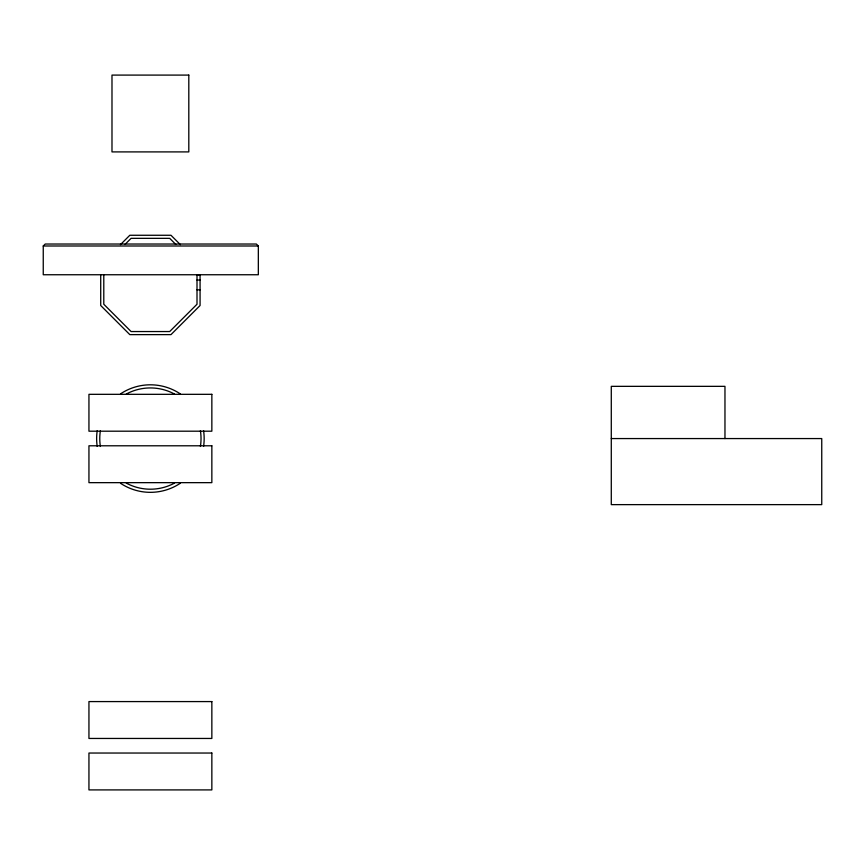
<?xml version="1.0" encoding="UTF-8"?>
<svg xmlns="http://www.w3.org/2000/svg" width="865" height="865" viewBox="0 0 865 865"><rect width="100%" height="100%" fill="white"/><g stroke="black" fill="none" stroke-linecap="round" stroke-linejoin="round"><path stroke-width="1.3" d="M43.25 245.995L45.218 244.027L256.364 244.027L258.332 245.995L258.332 274.746L43.25 274.746L43.25 245.995L258.332 245.995M120.43 244.654L129.815 235.269L170.978 235.269L180.363 244.654M124.982 244.449L131.091 238.34L169.702 238.34L175.811 244.449M197.004 275.059L200.075 274.746L200.075 305.518L170.978 334.625L129.815 334.625L100.718 305.518L100.718 274.746M197.004 280.055L200.075 280.055M197.004 289.84L200.075 289.84M611.285 438.566L821.75 438.566L821.75 504.63L611.285 504.63L611.285 386.341L724.967 386.341L724.967 438.566M197.004 274.746L197.004 304.242L169.702 331.544L131.091 331.544L103.789 304.242L103.789 274.746M200.41 430.673A50.635 50.635 0 0 1 200.41 446.47M174.514 483.092A50.635 50.635 0 0 1 126.279 483.092M100.383 446.47A50.635 50.635 0 0 1 100.383 430.673M126.279 394.051A50.635 50.635 0 0 1 174.514 394.051M203.589 430.716A53.771 53.771 0 0 1 203.589 446.427M180.266 483.276A53.771 53.771 0 0 1 120.527 483.276M97.204 446.427A53.771 53.771 0 0 1 97.204 430.716M120.527 393.867A53.771 53.771 0 0 1 180.266 393.867M188.808 75.093L111.985 75.093L111.985 151.905L188.808 151.905L188.808 75.093M211.849 394.321L88.944 394.321L88.944 431.192L211.849 431.192L211.849 394.321M211.849 445.789L88.944 445.789L88.944 482.659L211.849 482.659L211.849 445.789M211.849 701.58L88.944 701.58L88.944 738.451L211.849 738.451L211.849 701.58M211.849 753.037L88.944 753.037L88.944 789.907L211.849 789.907L211.849 753.037"/></g></svg>
